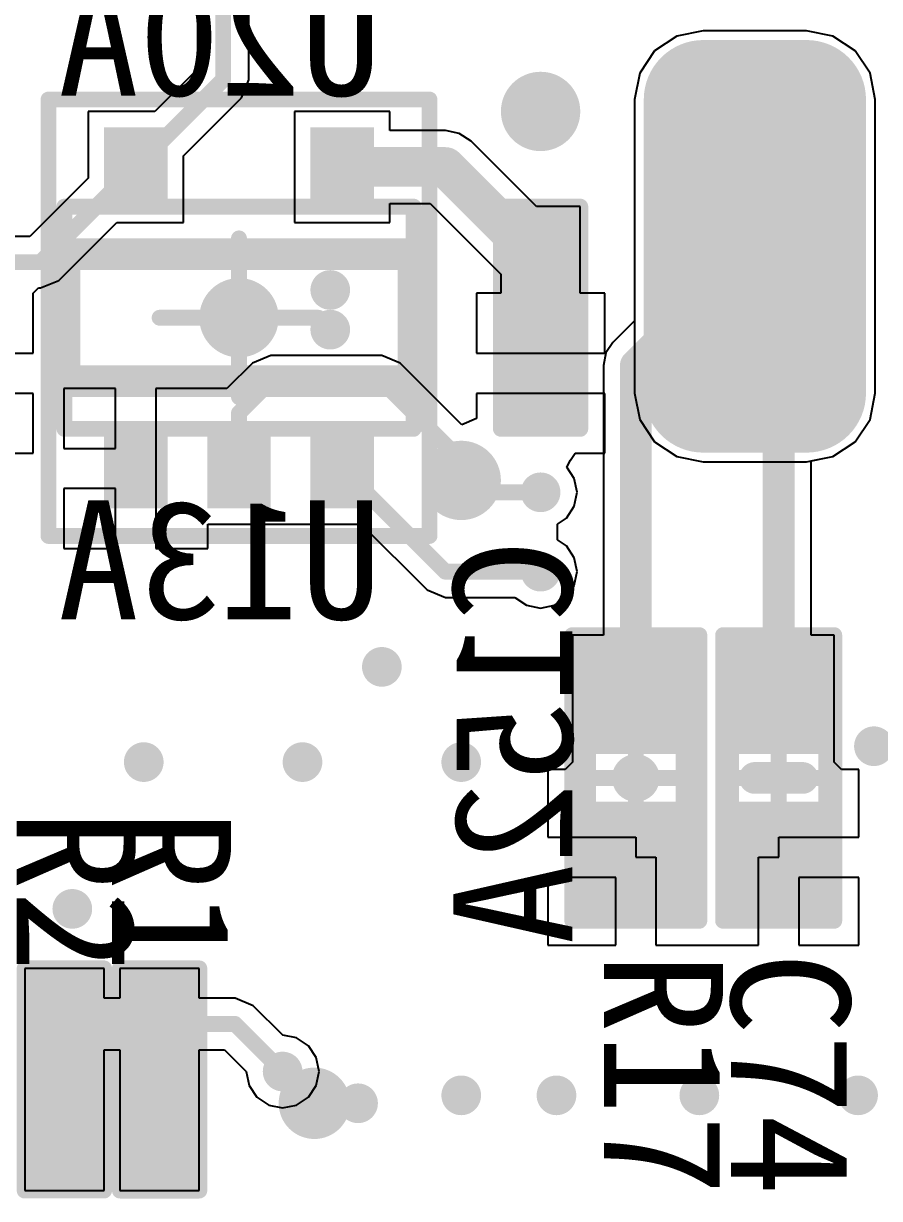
# Model space of a CAD drawing. Header units: millimetres. Extents: x 15 to 120, y 22 to 104.
# Drawn here: x 80.74 to 86.13, y 77.15 to 84.55 of the extents above; entities that cross this region are included whole.
import ezdxf

# ---------------------------------------------------------------- set-up
doc = ezdxf.new("R2010")
doc.units = ezdxf.units.MM
for name, color, linetype in [('BottomLayer', 5, 'Continuous'), ('BottomOverlay', 54, 'Continuous'), ('BottomPaste', 16, 'Continuous'), ('BottomSolder', 6, 'Continuous'), ('Mechanical13', 56, 'Continuous'), ('Mechanical15', 56, 'Continuous'), ('MultiLayer', 9, 'Continuous'), ('TopLayer', 1, 'Continuous'), ('TopOverlay', 2, 'Continuous'), ('TopPaste', 8, 'Continuous'), ('TopSolder', 216, 'Continuous')]:
    doc.layers.add(name, color=color, linetype=linetype)

msp = doc.modelspace()

# ---------------------------------------------------------------- linework, layer by layer
at = {"layer": 'BottomLayer'}
for p, q in [((81.83764176, 84.90000038), (81.83764176, 84.26725336)), ((82.16236044, 84.20000431999999), (82.16236044, 84.83274879999999)), ((85.0250014, 84.50832729999999), (84.85917495999999, 84.47534286)), ((85.67500263999999, 84.50832729999999), (85.0250014, 84.50832729999999)), ((85.84082907999999, 84.47534286), (85.67500263999999, 84.50832729999999)), ((84.85917495999999, 84.47534286), (84.71859612, 84.38140858)), ((85.98140792, 84.38140858), (85.84082907999999, 84.47534286)), ((84.71859612, 84.38140858), (84.62466184, 84.24082974)), ((86.0753422, 84.24082974), (85.98140792, 84.38140858)), ((81.83764176, 84.26725336), (81.57038804, 83.99999964)), ((82.11480655999999, 84.08519632), (82.16235789999999, 84.1999967)), ((82.16235789999999, 84.1999967), (82.16236552, 84.19999924)), ((82.16236044, 84.20000178), (82.16236044, 84.20000431999999)), ((82.16236552, 84.19999924), (82.16236044, 84.20000178)), ((84.62466184, 84.24082974), (84.5916774, 84.07500329999999)), ((86.10832664, 84.07500329999999), (86.0753422, 84.24082974)), ((81.74999906, 83.72038882), (82.11480655999999, 84.08519632)), ((84.5916774, 84.07500329999999), (84.5916774, 82.22499938)), ((86.10832664, 82.22499938), (86.10832664, 84.07500329999999)), ((81.57038804, 83.99999964), (81.15000026, 83.99999964)), ((81.15000026, 83.99999964), (81.15000026, 83.57961186)), ((83.04999645999999, 83.99999964), (82.44999766, 83.99999964)), ((82.44999766, 83.99999964), (82.44999766, 83.30000104)), ((83.04999645999999, 83.87940551999999), (83.04999645999999, 83.99999964)), ((83.39999576, 83.87940551999999), (83.04999645999999, 83.87940551999999)), ((83.48778578, 83.86194302), (83.39999576, 83.87940551999999)), ((83.56221031999999, 83.8122149), (83.48778578, 83.86194302)), ((83.97442692, 83.3999983), (83.56221031999999, 83.8122149)), ((81.74999906, 83.30000104), (81.74999906, 83.72038882)), ((81.15000026, 83.57961186), (80.78274927999999, 83.21236087999999)), ((83.04999645999999, 83.30000104), (83.04999645999999, 83.42059515999999)), ((83.04999645999999, 83.42059515999999), (83.30497181999999, 83.42059515999999)), ((83.30497181999999, 83.42059515999999), (83.7499976, 82.97556938)), ((84.24999659999999, 83.3999983), (83.97442692, 83.3999983)), ((84.24999659999999, 82.85399736), (84.24999659999999, 83.3999983)), ((80.96480632, 82.93519608), (81.32961128, 83.30000104)), ((81.32961128, 83.30000104), (81.74999906, 83.30000104)), ((82.44999766, 83.30000104), (83.04999645999999, 83.30000104)), ((80.78274927999999, 83.21236087999999), (80.6500038, 83.21236087999999)), ((80.85000086, 82.8876422), (80.96480632, 82.93519608)), ((83.7499976, 82.97556938), (83.7499976, 82.85399736)), ((80.80400399999999, 82.85399482), (80.83765138, 82.8876422)), ((80.80400399999999, 82.4770004), (80.80400399999999, 82.85399736)), ((80.80400399999999, 82.85399736), (80.80400399999999, 82.85399736)), ((80.80400399999999, 82.85399736), (80.80400399999999, 82.85399482)), ((80.83765138, 82.8876422), (80.85000086, 82.8876422)), ((83.7499976, 82.85399736), (83.5959974, 82.85399736)), ((83.5959974, 82.85399736), (83.5959974, 82.47699786)), ((84.4039968, 82.85399736), (84.24999659999999, 82.85399736)), ((84.4039968, 82.47699786), (84.4039968, 82.85399736)), ((79.99600459999999, 82.4770004), (80.80400399999999, 82.4770004)), ((82.18519504, 82.41480596), (82.02438764, 82.25399856)), ((82.3000005, 82.46235983999999), (82.18519504, 82.41480596)), ((83.00000164, 82.46235983999999), (82.3000005, 82.46235983999999)), ((83.1148071, 82.41480596), (83.00000164, 82.46235983999999)), ((83.50360744, 82.02600561999999), (83.1148071, 82.41480596)), ((83.5959974, 82.47699786), (84.4039968, 82.47699786)), ((80.80400399999999, 82.22300039999999), (80.5270043, 82.22300039999999)), ((80.80400399999999, 81.84600089999999), (80.80400399999999, 82.22300039999999)), ((81.32299966, 82.25399856), (80.99600006, 82.25399856)), ((80.99600006, 82.25399856), (80.99600006, 81.87699905999999)), ((81.32299966, 81.87699905999999), (81.32299966, 82.25399856)), ((81.90399672, 82.25399856), (81.57699966, 82.25399856)), ((81.57699966, 82.25399856), (81.57699966, 81.74999906)), ((82.02438764, 82.25399856), (81.90399672, 82.2540011)), ((81.90399672, 82.2540011), (81.90399672, 82.25399856)), ((84.4039968, 82.22299785999999), (83.5959974, 82.22299785999999)), ((83.5959974, 82.22299785999999), (83.5959974, 82.06427326)), ((84.4039968, 81.84599836), (84.4039968, 82.22299785999999)), ((84.5916774, 82.22499938), (84.62466184, 82.05917294)), ((86.0753422, 82.05917294), (86.10832664, 82.22499938)), ((83.5959974, 82.06427326), (83.50360744, 82.02600561999999)), ((84.62466184, 82.05917294), (84.71859612, 81.91859409999999)), ((85.98140792, 81.91859409999999), (86.0753422, 82.05917294)), ((84.71859612, 81.91859409999999), (84.85917495999999, 81.82465982)), ((85.84082907999999, 81.82465982), (85.98140792, 81.91859409999999)), ((80.5270043, 81.84600089999999), (80.80400399999999, 81.84600089999999)), ((80.99600006, 81.87699905999999), (81.32299966, 81.87699905999999)), ((84.18871401999999, 81.80187094), (84.21819834, 81.84599836)), ((84.21819834, 81.84599836), (84.4039968, 81.84599836)), ((84.85917495999999, 81.82465982), (85.0250014, 81.79167538)), ((85.67500263999999, 81.79167538), (85.84082907999999, 81.82465982)), ((81.57699966, 81.74999906), (81.57699966, 81.24599956)), ((84.1651606, 81.75780447999999), (84.18871401999999, 81.80187094)), ((84.21194231999999, 81.68778938), (84.1651606, 81.75780447999999)), ((85.0250014, 81.79167538), (85.67500263999999, 81.79167538)), ((84.22940482, 81.59999936), (84.21194231999999, 81.68778938)), ((81.32299966, 81.62299906), (80.99600006, 81.62299906)), ((80.99600006, 81.62299906), (80.99600006, 81.24599956)), ((81.32299966, 81.24599956), (81.32299966, 81.62299906)), ((84.21194231999999, 81.51220934), (84.22940482, 81.59999936)), ((84.1622142, 81.43778479999999), (84.21194231999999, 81.51220934)), ((81.90399925999999, 81.24599956), (81.90399925999999, 81.39999976)), ((81.90399925999999, 81.39999976), (82.39999775999999, 81.39999976)), ((82.39999775999999, 81.39999721999999), (82.39999522, 81.39999721999999)), ((82.39999522, 81.39999721999999), (82.4000003, 81.39999467999999)), ((82.39999775999999, 81.39999976), (82.39999775999999, 81.39999721999999)), ((82.4000003, 81.39999467999999), (82.45000274, 81.39999467999999)), ((82.45000274, 81.39999467999999), (82.45000274, 81.39999976)), ((82.45000274, 81.39999976), (82.87038543999999, 81.39999976)), ((82.87038543999999, 81.39999976), (83.28518776, 80.98519744)), ((84.10566618, 81.39999976), (84.1622142, 81.43778479999999)), ((84.10566618, 81.29999996), (84.10566618, 81.39999976)), ((84.1622142, 81.26221491999999), (84.10566618, 81.29999996)), ((80.99600006, 81.24599956), (81.32299966, 81.24599956)), ((81.57699966, 81.24599956), (81.90399925999999, 81.24599956)), ((84.21194231999999, 81.18779038), (84.1622142, 81.26221491999999)), ((84.22940482, 81.10000036), (84.21194231999999, 81.18779038)), ((84.21194231999999, 81.01221034), (84.22940482, 81.10000036)), ((84.1622142, 80.9377858), (84.21194231999999, 81.01221034)), ((83.28518776, 80.98519744), (83.28518776, 80.9851949)), ((83.28518776, 80.9851949), (83.2851903, 80.9851949)), ((83.2851903, 80.9851949), (83.28519284, 80.98518982)), ((83.28519284, 80.98518982), (83.28519537999999, 80.98519236)), ((83.28519537999999, 80.98519236), (83.39999576, 80.93764102)), ((83.39999576, 80.93764102), (83.83800097999999, 80.93764102)), ((83.83800097999999, 80.93764102), (83.91220962, 80.88805767999999)), ((84.08778966, 80.88805767999999), (84.1622142, 80.9377858)), ((83.91220962, 80.88805767999999), (83.99999964, 80.87059518)), ((83.99999964, 80.87059518), (84.08778966, 80.88805767999999))]:
    msp.add_line(p, q, dxfattribs=at)
for points, const_width in [([(82.00000109999999, 84.20000178), (82.00000109999999, 84.90000038)], 0.0999998), ([(81.44999965999999, 83.65000033999999), (82.00000109999999, 84.20000178)], 0.0999998), ([(82.74999706, 83.65000033999999), (83.00000164, 83.65000033999999)], 0.2499995), ([(83.00000164, 83.65000033999999), (83.39999576, 83.65000033999999)], 0.2499995), ([(83.39999576, 83.65000033999999), (83.9999971, 83.049999)], 0.2499995), ([(80.85000086, 83.05000154), (81.44999965999999, 83.65000033999999)], 0.0999998), ([(80.40000429999999, 83.05000154), (80.85000086, 83.05000154)], 0.0999998), ([(82.1000009, 82.1000009), (82.3000005, 82.3000005)], 0.0999998), ([(82.3000005, 82.3000005), (83.00000164, 82.3000005)], 0.0999998), ([(83.00000164, 82.3000005), (83.70000277999999, 81.59999936)], 0.0999998), ([(82.1000009, 81.74999906), (82.1000009, 82.1000009)], 0.0999998), ([(82.74999706, 81.74999906), (83.39999576, 81.10000036)], 0.0999998), ([(83.70000277999999, 81.59999936), (83.99999964, 81.59999936)], 0.0999998), ([(83.39999576, 81.10000036), (83.99999964, 81.10000036)], 0.0999998)]:
    msp.add_lwpolyline(points, dxfattribs=dict(at, const_width=const_width))
for points, const_width in [([(84.86250236, 84.07500329999999, 1), (85.18750044, 84.07500329999999, 1)], 0.32499808), ([(85.5125036, 84.07500329999999, 1), (85.83750167999999, 84.07500329999999, 1)], 0.32499808), ([(81.97500242, 84.20000178, 1), (82.02499978, 84.20000178, 1)], 0.0499999), ([(81.97500242, 84.20000178, 1), (82.02499978, 84.20000178, 1)], 0.0499999), ([(83.87497576, 83.99997424, 1), (84.12497272, 83.99997424, 1)], 0.2499995), ([(82.68749781999999, 83.65000033999999, 1), (82.81249629999999, 83.65000033999999, 1)], 0.12499848), ([(82.9375024, 83.65000033999999, 1), (83.06250088, 83.65000033999999, 1)], 0.12499848), ([(82.9375024, 83.65000033999999, 1), (83.06250088, 83.65000033999999, 1)], 0.12499848), ([(82.9375024, 83.65000033999999, 1), (83.06250088, 83.65000033999999, 1)], 0.12499848), ([(83.33749652, 83.65000033999999, 1), (83.46249499999999, 83.65000033999999, 1)], 0.12499848), ([(83.33749652, 83.65000033999999, 1), (83.46249499999999, 83.65000033999999, 1)], 0.12499848), ([(81.42500098, 83.65000033999999, 1), (81.47499834, 83.65000033999999, 1)], 0.0499999), ([(81.42500098, 83.65000033999999, 1), (81.47499834, 83.65000033999999, 1)], 0.0499999), ([(83.93749786, 83.049999, 1), (84.06249634, 83.049999, 1)], 0.12499848), ([(80.82500218, 83.05000154, 1), (80.87499953999999, 83.05000154, 1)], 0.0499999), ([(80.82500218, 83.05000154, 1), (80.87499953999999, 83.05000154, 1)], 0.0499999), ([(81.97500242, 82.69999969999999, 1), (82.22499938, 82.69999969999999, 1)], 0.2499995), ([(83.93750039999999, 82.47500142, 1), (84.06249887999999, 82.47500142, 1)], 0.12499848), ([(84.86250236, 82.22499938, 1), (85.18750044, 82.22499938, 1)], 0.32499808), ([(85.5125036, 82.22499938, 1), (85.83750167999999, 82.22499938, 1)], 0.32499808), ([(82.27500182, 82.3000005, 1), (82.32499917999999, 82.3000005, 1)], 0.0499999), ([(82.27500182, 82.3000005, 1), (82.32499917999999, 82.3000005, 1)], 0.0499999), ([(82.97500296, 82.3000005, 1), (83.02500031999999, 82.3000005, 1)], 0.0499999), ([(82.97500296, 82.3000005, 1), (83.02500031999999, 82.3000005, 1)], 0.0499999), ([(83.93750039999999, 82.22499938, 1), (84.06249887999999, 82.22499938, 1)], 0.12499848), ([(82.07500222, 82.1000009, 1), (82.12499958, 82.1000009, 1)], 0.0499999), ([(82.07500222, 82.1000009, 1), (82.12499958, 82.1000009, 1)], 0.0499999), ([(81.38750042, 81.87500007999999, 1), (81.5124989, 81.87500007999999, 1)], 0.12499848), ([(82.07500222, 81.74999906, 1), (82.12499958, 81.74999906, 1)], 0.0499999), ([(82.72499838, 81.74999906, 1), (82.77499574, 81.74999906, 1)], 0.0499999), ([(83.93750039999999, 81.59999936, 1), (84.06249887999999, 81.59999936, 1)], 0.12499848), ([(83.6750041, 81.59999936, 1), (83.72500146, 81.59999936, 1)], 0.0499999), ([(83.6750041, 81.59999936, 1), (83.72500146, 81.59999936, 1)], 0.0499999), ([(83.97500095999999, 81.59999936, 1), (84.02499832, 81.59999936, 1)], 0.0499999), ([(83.93750039999999, 81.10000036, 1), (84.06249887999999, 81.10000036, 1)], 0.12499848), ([(83.37499708, 81.10000036, 1), (83.42499443999999, 81.10000036, 1)], 0.0499999), ([(83.37499708, 81.10000036, 1), (83.42499443999999, 81.10000036, 1)], 0.0499999), ([(83.97500095999999, 81.10000036, 1), (84.02499832, 81.10000036, 1)], 0.0499999), ([(86.03750128, 80.00000002, 1), (86.16249975999999, 80.00000002, 1)], 0.12499848), ([(81.43750032, 79.90000022, 1), (81.5624988, 79.90000022, 1)], 0.12499848), ([(82.43750086, 79.90000022, 1), (82.56249934, 79.90000022, 1)], 0.12499848), ([(83.4375014, 79.90000022, 1), (83.56249987999999, 79.90000022, 1)], 0.12499848), ([(80.98750122, 78.97500079999999, 1), (81.1124997, 78.97500079999999, 1)], 0.12499848), ([(80.98750122, 77.79999934, 1), (81.1124997, 77.79999934, 1)], 0.12499848), ([(81.58750255999999, 77.79999934, 1), (81.71250103999999, 77.79999934, 1)], 0.12499848), ([(83.4375014, 77.79999934, 1), (83.56249987999999, 77.79999934, 1)], 0.12499848), ([(84.03750274, 77.79999934, 1), (84.16250122, 77.79999934, 1)], 0.12499848), ([(84.93750093999999, 77.79999934, 1), (85.06249942, 77.79999934, 1)], 0.12499848), ([(85.93750148, 77.79999934, 1), (86.06249996, 77.79999934, 1)], 0.12499848)]:
    msp.add_lwpolyline(points, format="xyb", close=True, dxfattribs=dict(at, const_width=const_width))
for points in [[(85.0250014, 81.9000013), (85.67500263999999, 81.9000013), (85.0250014, 84.40000137999999), (85.67500263999999, 84.40000137999999)], [(84.70000332, 82.22499938), (86.00000071999999, 82.22499938), (84.70000332, 84.07500329999999), (86.00000071999999, 84.07500329999999)], [(81.25000005999999, 83.40000083999999), (81.64999926, 83.40000083999999), (81.25000005999999, 83.89999983999999), (81.64999926, 83.89999983999999)], [(82.54999746, 83.40000083999999), (82.94999666, 83.40000083999999), (82.54999746, 83.89999983999999), (82.94999666, 83.89999983999999)], [(84.1499968, 83.2999985), (83.84999739999999, 83.2999985), (84.1499968, 82.7999995), (83.84999739999999, 82.7999995)], [(84.1499968, 82.59999735999999), (83.84999739999999, 82.59999735999999), (84.1499968, 82.09999836), (83.84999739999999, 82.09999836)], [(81.25000005999999, 81.49999955999999), (81.64999926, 81.49999955999999), (81.25000005999999, 81.99999856), (81.64999926, 81.99999856)], [(81.9000013, 81.49999955999999), (82.3000005, 81.49999955999999), (81.9000013, 81.99999856), (82.3000005, 81.99999856)], [(82.54999746, 81.49999955999999), (82.94999666, 81.49999955999999), (82.54999746, 81.99999856), (82.94999666, 81.99999856)]]:
    msp.add_solid(points, dxfattribs=at)
at = {"layer": 'BottomOverlay', "const_width": 0.1999996}
for points in [[(80.99998785999999, 82.30000303999999), (80.99998785999999, 83.10000144)], [(80.99998785999999, 83.10000144), (83.19998346, 83.10000144)], [(83.19998346, 82.30000303999999), (83.19998346, 83.10000144)], [(80.99998785999999, 82.30000303999999), (83.19998346, 82.30000303999999)]]:
    msp.add_lwpolyline(points, dxfattribs=at)
at = {"layer": 'BottomOverlay'}
for points, const_width in [([(80.94998796, 83.10000144, 1), (81.04998776, 83.10000144, 1)], 0.0999998), ([(80.94998796, 83.10000144, 1), (81.04998776, 83.10000144, 1)], 0.0999998), ([(83.14998356, 83.10000144, 1), (83.24998336, 83.10000144, 1)], 0.0999998), ([(83.14998356, 83.10000144, 1), (83.24998336, 83.10000144, 1)], 0.0999998), ([(80.94998796, 82.30000303999999, 1), (81.04998776, 82.30000303999999, 1)], 0.0999998), ([(80.94998796, 82.30000303999999, 1), (81.04998776, 82.30000303999999, 1)], 0.0999998), ([(83.14998356, 82.30000303999999, 1), (83.24998336, 82.30000303999999, 1)], 0.0999998), ([(83.14998356, 82.30000303999999, 1), (83.24998336, 82.30000303999999, 1)], 0.0999998), ([(83.62500419999999, 81.67500048, 1), (83.37500216, 81.67500048, 1)], 0.2499995), ([(83.31250292, 81.67500048, 1), (83.4375014, 81.67500048, 1)], 0.12499848), ([(83.56250496, 81.67500048, 1), (83.68750344, 81.67500048, 1)], 0.12499848)]:
    msp.add_lwpolyline(points, format="xyb", close=True, dxfattribs=dict(at, const_width=const_width))
at = {"layer": 'BottomPaste'}
for points in [[(81.25000005999999, 83.40000083999999), (81.64999926, 83.40000083999999), (81.25000005999999, 83.89999983999999), (81.64999926, 83.89999983999999)], [(81.25000005999999, 83.40000083999999), (81.64999926, 83.40000083999999), (81.25000005999999, 83.89999983999999), (81.64999926, 83.89999983999999)], [(82.54999746, 83.40000083999999), (82.94999666, 83.40000083999999), (82.54999746, 83.89999983999999), (82.94999666, 83.89999983999999)], [(82.54999746, 83.40000083999999), (82.94999666, 83.40000083999999), (82.54999746, 83.89999983999999), (82.94999666, 83.89999983999999)], [(84.1499968, 83.2999985), (83.84999739999999, 83.2999985), (84.1499968, 82.7999995), (83.84999739999999, 82.7999995)], [(84.1499968, 83.2999985), (83.84999739999999, 83.2999985), (84.1499968, 82.7999995), (83.84999739999999, 82.7999995)], [(84.1499968, 82.59999735999999), (83.84999739999999, 82.59999735999999), (84.1499968, 82.09999836), (83.84999739999999, 82.09999836)], [(84.1499968, 82.59999735999999), (83.84999739999999, 82.59999735999999), (84.1499968, 82.09999836), (83.84999739999999, 82.09999836)], [(81.25000005999999, 81.49999955999999), (81.64999926, 81.49999955999999), (81.25000005999999, 81.99999856), (81.64999926, 81.99999856)], [(81.25000005999999, 81.49999955999999), (81.64999926, 81.49999955999999), (81.25000005999999, 81.99999856), (81.64999926, 81.99999856)], [(81.9000013, 81.49999955999999), (82.3000005, 81.49999955999999), (81.9000013, 81.99999856), (82.3000005, 81.99999856)], [(81.9000013, 81.49999955999999), (82.3000005, 81.49999955999999), (81.9000013, 81.99999856), (82.3000005, 81.99999856)], [(82.54999746, 81.49999955999999), (82.94999666, 81.49999955999999), (82.54999746, 81.99999856), (82.94999666, 81.99999856)], [(82.54999746, 81.49999955999999), (82.94999666, 81.49999955999999), (82.54999746, 81.99999856), (82.94999666, 81.99999856)]]:
    msp.add_solid(points, dxfattribs=at)
at = {"layer": 'BottomSolder', "const_width": 0.37499798}
for points in [[(84.83750368, 84.07500329999999, 1), (85.21249911999999, 84.07500329999999, 1)], [(84.83750368, 84.07500329999999, 1), (85.21249911999999, 84.07500329999999, 1)], [(85.48750491999999, 84.07500329999999, 1), (85.86250036, 84.07500329999999, 1)], [(85.48750491999999, 84.07500329999999, 1), (85.86250036, 84.07500329999999, 1)], [(84.83750368, 82.22499938, 1), (85.21249911999999, 82.22499938, 1)], [(84.83750368, 82.22499938, 1), (85.21249911999999, 82.22499938, 1)], [(85.48750491999999, 82.22499938, 1), (85.86250036, 82.22499938, 1)], [(85.48750491999999, 82.22499938, 1), (85.86250036, 82.22499938, 1)]]:
    msp.add_lwpolyline(points, format="xyb", close=True, dxfattribs=at)
at = {"layer": 'BottomSolder'}
for points in [[(85.0250014, 81.8500014), (85.67500263999999, 81.8500014), (85.0250014, 84.45000128), (85.67500263999999, 84.45000128)], [(85.0250014, 81.8500014), (85.67500263999999, 81.8500014), (85.0250014, 84.45000128), (85.67500263999999, 84.45000128)], [(84.65000341999999, 82.22499938), (86.05000061999999, 82.22499938), (84.65000341999999, 84.07500329999999), (86.05000061999999, 84.07500329999999)], [(84.65000341999999, 82.22499938), (86.05000061999999, 82.22499938), (84.65000341999999, 84.07500329999999), (86.05000061999999, 84.07500329999999)], [(81.25000005999999, 83.40000083999999), (81.64999926, 83.40000083999999), (81.25000005999999, 83.89999983999999), (81.64999926, 83.89999983999999)], [(81.25000005999999, 83.40000083999999), (81.64999926, 83.40000083999999), (81.25000005999999, 83.89999983999999), (81.64999926, 83.89999983999999)], [(82.54999746, 83.40000083999999), (82.94999666, 83.40000083999999), (82.54999746, 83.89999983999999), (82.94999666, 83.89999983999999)], [(82.54999746, 83.40000083999999), (82.94999666, 83.40000083999999), (82.54999746, 83.89999983999999), (82.94999666, 83.89999983999999)], [(84.1999967, 83.34999839999999), (83.79999749999999, 83.34999839999999), (84.1999967, 82.7499996), (83.79999749999999, 82.7499996)], [(84.1999967, 83.34999839999999), (83.79999749999999, 83.34999839999999), (84.1999967, 82.7499996), (83.79999749999999, 82.7499996)], [(84.1999967, 82.64999725999999), (83.79999749999999, 82.64999725999999), (84.1999967, 82.04999846), (83.79999749999999, 82.04999846)], [(84.1999967, 82.64999725999999), (83.79999749999999, 82.64999725999999), (84.1999967, 82.04999846), (83.79999749999999, 82.04999846)], [(81.25000005999999, 81.49999955999999), (81.64999926, 81.49999955999999), (81.25000005999999, 81.99999856), (81.64999926, 81.99999856)], [(81.25000005999999, 81.49999955999999), (81.64999926, 81.49999955999999), (81.25000005999999, 81.99999856), (81.64999926, 81.99999856)], [(81.9000013, 81.49999955999999), (82.3000005, 81.49999955999999), (81.9000013, 81.99999856), (82.3000005, 81.99999856)], [(81.9000013, 81.49999955999999), (82.3000005, 81.49999955999999), (81.9000013, 81.99999856), (82.3000005, 81.99999856)], [(82.54999746, 81.49999955999999), (82.94999666, 81.49999955999999), (82.54999746, 81.99999856), (82.94999666, 81.99999856)], [(82.54999746, 81.49999955999999), (82.94999666, 81.49999955999999), (82.54999746, 81.99999856), (82.94999666, 81.99999856)]]:
    msp.add_solid(points, dxfattribs=at)
at = {"layer": 'Mechanical13', "const_width": 0.0999998}
for points in [[(80.99998785999999, 83.40002623999999), (83.19998346, 83.40002623999999)], [(80.99998785999999, 81.99997823999999), (80.99998785999999, 83.40002623999999)], [(83.19998346, 81.99997823999999), (83.19998346, 83.40002623999999)], [(83.83499615999999, 83.01499779999999), (84.16499804, 83.01499779999999)], [(83.83499615999999, 82.38499906), (83.83499615999999, 83.01499779999999)], [(84.16499804, 82.38499906), (84.16499804, 83.01499779999999)], [(83.83499615999999, 82.38499906), (84.16499804, 82.38499906)], [(80.99998785999999, 81.99997823999999), (83.19998346, 81.99997823999999)], [(84.30000158, 79.25000152), (84.30000158, 80.35000185999999)], [(84.30000158, 80.35000185999999), (84.90000038, 80.35000185999999)], [(84.90000038, 79.25000152), (84.90000038, 80.35000185999999)], [(85.19999724, 79.25000152), (85.19999724, 80.35000185999999)], [(85.19999724, 80.35000185999999), (85.79999604, 80.35000185999999)], [(85.79999604, 79.25000152), (85.79999604, 80.35000185999999)], [(84.30000158, 79.25000152), (84.90000038, 79.25000152)], [(85.19999724, 79.25000152), (85.79999604, 79.25000152)], [(80.83499961999999, 78.21498708), (81.16499642, 78.21498708)], [(80.83499961999999, 77.58501627999999), (80.83499961999999, 78.21498708)], [(81.16499642, 77.58501627999999), (81.16499642, 78.21498708)], [(81.4350035, 77.58500104), (81.4350035, 78.21499978)], [(81.4350035, 78.21499978), (81.76500537999999, 78.21499978)], [(81.76500537999999, 77.58500104), (81.76500537999999, 78.21499978)], [(80.83499961999999, 77.58501627999999), (81.16499642, 77.58501627999999)], [(81.4350035, 77.58500104), (81.76500537999999, 77.58500104)]]:
    msp.add_lwpolyline(points, dxfattribs=at)
at = {"layer": 'Mechanical13', "const_width": 0.0499999}
for points in [[(80.97498918, 83.40002623999999, 1), (81.02498654, 83.40002623999999, 1)], [(80.97498918, 83.40002623999999, 1), (81.02498654, 83.40002623999999, 1)], [(83.17498477999999, 83.40002623999999, 1), (83.22498214, 83.40002623999999, 1)], [(83.17498477999999, 83.40002623999999, 1), (83.22498214, 83.40002623999999, 1)], [(83.80999747999999, 83.01499779999999, 1), (83.85999484, 83.01499779999999, 1)], [(83.80999747999999, 83.01499779999999, 1), (83.85999484, 83.01499779999999, 1)], [(84.13999935999999, 83.01499779999999, 1), (84.18999672, 83.01499779999999, 1)], [(84.13999935999999, 83.01499779999999, 1), (84.18999672, 83.01499779999999, 1)], [(83.80999747999999, 82.38499906, 1), (83.85999484, 82.38499906, 1)], [(83.80999747999999, 82.38499906, 1), (83.85999484, 82.38499906, 1)], [(84.13999935999999, 82.38499906, 1), (84.18999672, 82.38499906, 1)], [(84.13999935999999, 82.38499906, 1), (84.18999672, 82.38499906, 1)], [(80.97498918, 81.99997823999999, 1), (81.02498654, 81.99997823999999, 1)], [(80.97498918, 81.99997823999999, 1), (81.02498654, 81.99997823999999, 1)], [(83.17498477999999, 81.99997823999999, 1), (83.22498214, 81.99997823999999, 1)], [(83.17498477999999, 81.99997823999999, 1), (83.22498214, 81.99997823999999, 1)], [(84.27500289999999, 80.35000185999999, 1), (84.32500026, 80.35000185999999, 1)], [(84.27500289999999, 80.35000185999999, 1), (84.32500026, 80.35000185999999, 1)], [(84.8750017, 80.35000185999999, 1), (84.92499905999999, 80.35000185999999, 1)], [(84.8750017, 80.35000185999999, 1), (84.92499905999999, 80.35000185999999, 1)], [(85.17499855999999, 80.35000185999999, 1), (85.22499592, 80.35000185999999, 1)], [(85.17499855999999, 80.35000185999999, 1), (85.22499592, 80.35000185999999, 1)], [(85.77499736, 80.35000185999999, 1), (85.82499471999999, 80.35000185999999, 1)], [(85.77499736, 80.35000185999999, 1), (85.82499471999999, 80.35000185999999, 1)], [(84.27500289999999, 79.25000152, 1), (84.32500026, 79.25000152, 1)], [(84.27500289999999, 79.25000152, 1), (84.32500026, 79.25000152, 1)], [(84.8750017, 79.25000152, 1), (84.92499905999999, 79.25000152, 1)], [(84.8750017, 79.25000152, 1), (84.92499905999999, 79.25000152, 1)], [(85.17499855999999, 79.25000152, 1), (85.22499592, 79.25000152, 1)], [(85.17499855999999, 79.25000152, 1), (85.22499592, 79.25000152, 1)], [(85.77499736, 79.25000152, 1), (85.82499471999999, 79.25000152, 1)], [(85.77499736, 79.25000152, 1), (85.82499471999999, 79.25000152, 1)], [(80.81000094, 78.21498708, 1), (80.8599983, 78.21498708, 1)], [(80.81000094, 78.21498708, 1), (80.8599983, 78.21498708, 1)], [(81.13999774, 78.21498708, 1), (81.18999509999999, 78.21498708, 1)], [(81.13999774, 78.21498708, 1), (81.18999509999999, 78.21498708, 1)], [(81.41000482, 78.21499978, 1), (81.46000217999999, 78.21499978, 1)], [(81.41000482, 78.21499978, 1), (81.46000217999999, 78.21499978, 1)], [(81.7400067, 78.21499978, 1), (81.79000406, 78.21499978, 1)], [(81.7400067, 78.21499978, 1), (81.79000406, 78.21499978, 1)], [(80.81000094, 77.58501627999999, 1), (80.8599983, 77.58501627999999, 1)], [(80.81000094, 77.58501627999999, 1), (80.8599983, 77.58501627999999, 1)], [(81.13999774, 77.58501627999999, 1), (81.18999509999999, 77.58501627999999, 1)], [(81.13999774, 77.58501627999999, 1), (81.18999509999999, 77.58501627999999, 1)], [(81.41000482, 77.58500104, 1), (81.46000217999999, 77.58500104, 1)], [(81.41000482, 77.58500104, 1), (81.46000217999999, 77.58500104, 1)], [(81.7400067, 77.58500104, 1), (81.79000406, 77.58500104, 1)], [(81.7400067, 77.58500104, 1), (81.79000406, 77.58500104, 1)]]:
    msp.add_lwpolyline(points, format="xyb", close=True, dxfattribs=at)
at = {"layer": 'Mechanical15', "const_width": 0.0999998}
for points in [[(80.90001346, 84.07500583999999), (83.30000865999999, 84.07500583999999)], [(80.90001346, 81.32499863999999), (80.90001346, 84.07500583999999)], [(83.30000865999999, 81.32499863999999), (83.30000865999999, 84.07500583999999)], [(83.7499976, 83.3999983), (84.24999659999999, 83.3999983)], [(83.7499976, 81.99999856), (83.7499976, 83.3999983)], [(84.24999659999999, 81.99999856), (84.24999659999999, 83.3999983)], [(82.10001106, 82.19997783999999), (82.10001106, 83.20002663999999)], [(83.9999971, 82.53499876), (83.9999971, 82.8649981)], [(81.59998666, 82.70000223999999), (82.59998465999999, 82.70000223999999)], [(83.83499615999999, 82.69999969999999), (84.16499804, 82.69999969999999)], [(83.7499976, 81.99999856), (84.24999659999999, 81.99999856)], [(80.90001346, 81.32499863999999), (83.30000865999999, 81.32499863999999)], [(84.20000178, 78.90000221999999), (84.20000178, 80.70000116)], [(84.20000178, 80.70000116), (85.00000272, 80.70000116)], [(85.00000272, 78.90000221999999), (85.00000272, 80.70000116)], [(85.14999734, 78.90000221999999), (85.14999734, 80.70000116)], [(85.14999734, 80.70000116), (85.84999594, 80.70000116)], [(85.84999594, 78.90000221999999), (85.84999594, 80.70000116)], [(84.60000097999999, 79.50000102), (84.60000097999999, 80.10000235999999)], [(85.49999663999999, 79.50000102), (85.49999663999999, 80.10000235999999)], [(84.30000158, 79.80000041999999), (84.90000038, 79.80000041999999)], [(85.19999724, 79.80000041999999), (85.79999604, 79.80000041999999)], [(84.20000178, 78.90000221999999), (85.00000272, 78.90000221999999)], [(85.14999734, 78.90000221999999), (85.84999594, 78.90000221999999)], [(80.75001121999999, 78.60000027999999), (81.24998482, 78.60000027999999)], [(80.75001121999999, 77.20000308), (80.75001121999999, 78.60000027999999)], [(81.24998482, 77.20000308), (81.24998482, 78.60000027999999)], [(81.35000493999999, 77.20000053999999), (81.35000493999999, 78.60000027999999)], [(81.35000493999999, 78.60000027999999), (81.85000394, 78.60000027999999)], [(81.85000394, 77.20000053999999), (81.85000394, 78.60000027999999)], [(80.99999801999999, 77.73497788), (80.99999801999999, 78.06497467999999)], [(81.60000443999999, 77.73500073999999), (81.60000443999999, 78.06500007999999)], [(80.83499961999999, 77.89997627999999), (81.16499642, 77.89997627999999)], [(81.4350035, 77.90000168), (81.76500537999999, 77.90000168)], [(80.75001121999999, 77.20000308), (81.24998482, 77.20000308)], [(81.35000493999999, 77.20000053999999), (81.85000394, 77.20000053999999)]]:
    msp.add_lwpolyline(points, dxfattribs=at)
at = {"layer": 'Mechanical15', "const_width": 0.0499999}
for points in [[(80.87501478, 84.07500583999999, 1), (80.92501213999999, 84.07500583999999, 1)], [(80.87501478, 84.07500583999999, 1), (80.92501213999999, 84.07500583999999, 1)], [(83.27500998, 84.07500583999999, 1), (83.32500734, 84.07500583999999, 1)], [(83.27500998, 84.07500583999999, 1), (83.32500734, 84.07500583999999, 1)], [(83.72499891999999, 83.3999983, 1), (83.77499628, 83.3999983, 1)], [(83.72499891999999, 83.3999983, 1), (83.77499628, 83.3999983, 1)], [(84.22499791999999, 83.3999983, 1), (84.27499528, 83.3999983, 1)], [(84.22499791999999, 83.3999983, 1), (84.27499528, 83.3999983, 1)], [(82.07501237999999, 83.20002663999999, 1), (82.12500974, 83.20002663999999, 1)], [(83.97499841999999, 82.8649981, 1), (84.02499578, 82.8649981, 1)], [(81.57498797999999, 82.70000223999999, 1), (81.62498534, 82.70000223999999, 1)], [(82.57498598, 82.70000223999999, 1), (82.62498334, 82.70000223999999, 1)], [(83.80999747999999, 82.69999969999999, 1), (83.85999484, 82.69999969999999, 1)], [(84.13999935999999, 82.69999969999999, 1), (84.18999672, 82.69999969999999, 1)], [(83.97499841999999, 82.53499876, 1), (84.02499578, 82.53499876, 1)], [(82.07501237999999, 82.19997783999999, 1), (82.12500974, 82.19997783999999, 1)], [(83.72499891999999, 81.99999856, 1), (83.77499628, 81.99999856, 1)], [(83.72499891999999, 81.99999856, 1), (83.77499628, 81.99999856, 1)], [(84.22499791999999, 81.99999856, 1), (84.27499528, 81.99999856, 1)], [(84.22499791999999, 81.99999856, 1), (84.27499528, 81.99999856, 1)], [(80.87501478, 81.32499863999999, 1), (80.92501213999999, 81.32499863999999, 1)], [(80.87501478, 81.32499863999999, 1), (80.92501213999999, 81.32499863999999, 1)], [(83.27500998, 81.32499863999999, 1), (83.32500734, 81.32499863999999, 1)], [(83.27500998, 81.32499863999999, 1), (83.32500734, 81.32499863999999, 1)], [(84.1750031, 80.70000116, 1), (84.22500045999999, 80.70000116, 1)], [(84.1750031, 80.70000116, 1), (84.22500045999999, 80.70000116, 1)], [(84.97500404, 80.70000116, 1), (85.0250014, 80.70000116, 1)], [(84.97500404, 80.70000116, 1), (85.0250014, 80.70000116, 1)], [(85.12499865999999, 80.70000116, 1), (85.17499602, 80.70000116, 1)], [(85.12499865999999, 80.70000116, 1), (85.17499602, 80.70000116, 1)], [(85.82499725999999, 80.70000116, 1), (85.87499462, 80.70000116, 1)], [(85.82499725999999, 80.70000116, 1), (85.87499462, 80.70000116, 1)], [(84.5750023, 80.10000235999999, 1), (84.62499966, 80.10000235999999, 1)], [(85.47499796, 80.10000235999999, 1), (85.52499532, 80.10000235999999, 1)], [(84.27500289999999, 79.80000041999999, 1), (84.32500026, 79.80000041999999, 1)], [(84.8750017, 79.80000041999999, 1), (84.92499905999999, 79.80000041999999, 1)], [(85.17499855999999, 79.80000041999999, 1), (85.22499592, 79.80000041999999, 1)], [(85.77499736, 79.80000041999999, 1), (85.82499471999999, 79.80000041999999, 1)], [(84.5750023, 79.50000102, 1), (84.62499966, 79.50000102, 1)], [(85.47499796, 79.50000102, 1), (85.52499532, 79.50000102, 1)], [(84.1750031, 78.90000221999999, 1), (84.22500045999999, 78.90000221999999, 1)], [(84.1750031, 78.90000221999999, 1), (84.22500045999999, 78.90000221999999, 1)], [(84.97500404, 78.90000221999999, 1), (85.0250014, 78.90000221999999, 1)], [(84.97500404, 78.90000221999999, 1), (85.0250014, 78.90000221999999, 1)], [(85.12499865999999, 78.90000221999999, 1), (85.17499602, 78.90000221999999, 1)], [(85.12499865999999, 78.90000221999999, 1), (85.17499602, 78.90000221999999, 1)], [(85.82499725999999, 78.90000221999999, 1), (85.87499462, 78.90000221999999, 1)], [(85.82499725999999, 78.90000221999999, 1), (85.87499462, 78.90000221999999, 1)], [(80.72501254, 78.60000027999999, 1), (80.7750099, 78.60000027999999, 1)], [(80.72501254, 78.60000027999999, 1), (80.7750099, 78.60000027999999, 1)], [(81.22498614, 78.60000027999999, 1), (81.27498349999999, 78.60000027999999, 1)], [(81.22498614, 78.60000027999999, 1), (81.27498349999999, 78.60000027999999, 1)], [(81.32500626, 78.60000027999999, 1), (81.37500362, 78.60000027999999, 1)], [(81.32500626, 78.60000027999999, 1), (81.37500362, 78.60000027999999, 1)], [(81.82500526, 78.60000027999999, 1), (81.87500261999999, 78.60000027999999, 1)], [(81.82500526, 78.60000027999999, 1), (81.87500261999999, 78.60000027999999, 1)], [(80.97499934, 78.06497467999999, 1), (81.02499669999999, 78.06497467999999, 1)], [(81.57500576, 78.06500007999999, 1), (81.62500312, 78.06500007999999, 1)], [(80.81000094, 77.89997627999999, 1), (80.8599983, 77.89997627999999, 1)], [(81.13999774, 77.89997627999999, 1), (81.18999509999999, 77.89997627999999, 1)], [(81.41000482, 77.90000168, 1), (81.46000217999999, 77.90000168, 1)], [(81.7400067, 77.90000168, 1), (81.79000406, 77.90000168, 1)], [(80.97499934, 77.73497788, 1), (81.02499669999999, 77.73497788, 1)], [(81.57500576, 77.73500073999999, 1), (81.62500312, 77.73500073999999, 1)], [(80.72501254, 77.20000308, 1), (80.7750099, 77.20000308, 1)], [(80.72501254, 77.20000308, 1), (80.7750099, 77.20000308, 1)], [(81.22498614, 77.20000308, 1), (81.27498349999999, 77.20000308, 1)], [(81.22498614, 77.20000308, 1), (81.27498349999999, 77.20000308, 1)], [(81.32500626, 77.20000053999999, 1), (81.37500362, 77.20000053999999, 1)], [(81.32500626, 77.20000053999999, 1), (81.37500362, 77.20000053999999, 1)], [(81.82500526, 77.20000053999999, 1), (81.87500261999999, 77.20000053999999, 1)], [(81.82500526, 77.20000053999999, 1), (81.87500261999999, 77.20000053999999, 1)]]:
    msp.add_lwpolyline(points, format="xyb", close=True, dxfattribs=at)
at = {"layer": 'MultiLayer'}
for points, const_width in [([(83.87497576, 83.99997424, 1), (84.12497272, 83.99997424, 1)], 0.2499995), ([(82.9375024, 83.65000033999999, 1), (83.06250088, 83.65000033999999, 1)], 0.12499848), ([(81.97500242, 82.69999969999999, 1), (82.22499938, 82.69999969999999, 1)], 0.2499995), ([(82.61250178, 82.87500062, 1), (82.73750025999999, 82.87500062, 1)], 0.12499848), ([(82.61250178, 82.62500112, 1), (82.73750025999999, 82.62500112, 1)], 0.12499848), ([(83.93750039999999, 82.47500142, 1), (84.06249887999999, 82.47500142, 1)], 0.12499848), ([(83.93750039999999, 82.22499938, 1), (84.06249887999999, 82.22499938, 1)], 0.12499848), ([(81.38750042, 81.87500007999999, 1), (81.5124989, 81.87500007999999, 1)], 0.12499848), ([(83.93750039999999, 81.59999936, 1), (84.06249887999999, 81.59999936, 1)], 0.12499848), ([(83.93750039999999, 81.10000036, 1), (84.06249887999999, 81.10000036, 1)], 0.12499848), ([(82.9375024, 80.50000156, 1), (83.06250088, 80.50000156, 1)], 0.12499848), ([(86.03750128, 80.00000002, 1), (86.16249975999999, 80.00000002, 1)], 0.12499848), ([(81.43750032, 79.90000022, 1), (81.5624988, 79.90000022, 1)], 0.12499848), ([(82.43750086, 79.90000022, 1), (82.56249934, 79.90000022, 1)], 0.12499848), ([(83.4375014, 79.90000022, 1), (83.56249987999999, 79.90000022, 1)], 0.12499848), ([(84.33750214, 79.09999927999999, 1), (84.46250062, 79.09999927999999, 1)], 0.12499848), ([(84.73750134, 79.09999927999999, 1), (84.86249982, 79.09999927999999, 1)], 0.12499848), ([(85.23750034, 79.09999927999999, 1), (85.36249882, 79.09999927999999, 1)], 0.12499848), ([(85.63750207999999, 79.09999927999999, 1), (85.76250055999999, 79.09999927999999, 1)], 0.12499848), ([(80.98750122, 78.97500079999999, 1), (81.1124997, 78.97500079999999, 1)], 0.12499848), ([(82.31250238, 77.95000157999999, 1), (82.43750086, 77.95000157999999, 1)], 0.12499848), ([(82.46249954, 77.75000198, 1), (82.68749781999999, 77.75000198, 1)], 0.22499828), ([(80.98750122, 77.79999934, 1), (81.1124997, 77.79999934, 1)], 0.12499848), ([(81.58750255999999, 77.79999934, 1), (81.71250103999999, 77.79999934, 1)], 0.12499848), ([(83.4375014, 77.79999934, 1), (83.56249987999999, 77.79999934, 1)], 0.12499848), ([(84.03750274, 77.79999934, 1), (84.16250122, 77.79999934, 1)], 0.12499848), ([(84.93750093999999, 77.79999934, 1), (85.06249942, 77.79999934, 1)], 0.12499848), ([(85.93750148, 77.79999934, 1), (86.06249996, 77.79999934, 1)], 0.12499848), ([(82.78750524, 77.74999944, 1), (82.91250371999999, 77.74999944, 1)], 0.12499848), ([(80.93750132, 77.49999994, 1), (81.0624998, 77.49999994, 1)], 0.12499848), ([(81.53750266, 77.52500116, 1), (81.66250113999999, 77.52500116, 1)], 0.12499848)]:
    msp.add_lwpolyline(points, format="xyb", close=True, dxfattribs=dict(at, const_width=const_width))
at = {"layer": 'TopLayer'}
for p, q in [((85.0250014, 84.50832729999999), (84.85917495999999, 84.47534286)), ((85.67500263999999, 84.50832729999999), (85.0250014, 84.50832729999999)), ((85.84082907999999, 84.47534286), (85.67500263999999, 84.50832729999999)), ((84.85917495999999, 84.47534286), (84.71859612, 84.38140858)), ((85.98140792, 84.38140858), (85.84082907999999, 84.47534286)), ((84.71859612, 84.38140858), (84.62466184, 84.24082974)), ((86.0753422, 84.24082974), (85.98140792, 84.38140858)), ((84.62466184, 84.24082974), (84.5916774, 84.07500329999999)), ((86.10832664, 84.07500329999999), (86.0753422, 84.24082974)), ((84.5916774, 84.07500329999999), (84.5916774, 82.68006324)), ((86.10832664, 82.22499938), (86.10832664, 84.07500329999999)), ((84.5916774, 82.68006324), (84.45580772, 82.54419356)), ((84.45580772, 82.54419356), (84.41160409999999, 82.47803671999999)), ((84.41160409999999, 82.47803671999999), (84.39608215999999, 82.4000003)), ((84.39608215999999, 82.4000003), (84.39608215999999, 80.70000116)), ((86.0753422, 82.05917294), (86.10832664, 82.22499938)), ((85.98140792, 81.91859409999999), (86.0753422, 82.05917294)), ((85.84082907999999, 81.82465982), (85.98140792, 81.91859409999999)), ((85.70391545999999, 81.79742594), (85.84082907999999, 81.82465982)), ((85.70391545999999, 80.70000116), (85.70391545999999, 81.79742594)), ((84.39608215999999, 80.70000116), (84.20000178, 80.70000116)), ((84.20000178, 80.70000116), (84.20000178, 79.92471696)), ((85.84999594, 80.70000116), (85.70391545999999, 80.70000116)), ((85.84999594, 79.92471442), (85.84999594, 80.70000116)), ((84.19999924, 79.90000529999999), (84.1539973, 79.85400082)), ((84.20000178, 79.92471696), (84.19999924, 79.92471442)), ((84.19999924, 79.92471442), (84.20000178, 79.92471187999999)), ((84.20000178, 79.92471187999999), (84.19999924, 79.90000529999999)), ((85.84999594, 79.92471187999999), (85.84999848, 79.92471442)), ((85.84999848, 79.92471442), (85.84999594, 79.92471442)), ((85.84999848, 79.90000529999999), (85.84999594, 79.92471187999999)), ((85.89600042, 79.85400082), (85.84999848, 79.90000529999999)), ((84.1539973, 79.85400082), (84.04600158, 79.85400082)), ((84.04600158, 79.85400082), (84.04600158, 79.42700142)), ((86.00399614, 79.85400082), (85.89600042, 79.85400082)), ((86.00399614, 79.42700142), (86.00399614, 79.85400082)), ((84.04600158, 79.42700142), (84.60000097999999, 79.42700142)), ((84.60000097999999, 79.42700142), (84.60000097999999, 79.30000142)), ((85.49999663999999, 79.30000142), (85.49999663999999, 79.42700142)), ((85.49999663999999, 79.42700142), (86.00399614, 79.42700142)), ((84.60000097999999, 79.30000142), (84.72700098, 79.30000142)), ((84.72700098, 79.30000142), (84.72700098, 78.74600201999999)), ((85.37299664, 78.74600201999999), (85.37299664, 79.30000142)), ((85.37299664, 79.30000142), (85.49999663999999, 79.30000142)), ((84.47300098, 79.17300141999999), (84.04600158, 79.17300141999999)), ((84.04600158, 79.17300141999999), (84.04600158, 78.74600201999999)), ((84.47300098, 78.74600201999999), (84.47300098, 79.17300141999999)), ((86.00399614, 79.17300141999999), (85.62699664, 79.17300141999999)), ((85.62699664, 79.17300141999999), (85.62699664, 78.74600201999999)), ((86.00399614, 78.74600201999999), (86.00399614, 79.17300141999999)), ((84.04600158, 78.74600201999999), (84.47300098, 78.74600201999999)), ((84.72700098, 78.74600201999999), (85.37299664, 78.74600201999999)), ((85.62699664, 78.74600201999999), (86.00399614, 78.74600201999999)), ((81.24999752, 78.59998757999999), (80.74999851999999, 78.59998757999999)), ((80.74999851999999, 78.59998757999999), (80.74999851999999, 77.89998897999999)), ((81.24999752, 78.41236031999999), (81.24999752, 78.59998757999999)), ((81.85000394, 78.60000027999999), (81.35000493999999, 78.60000027999999)), ((81.35000493999999, 78.60000027999999), (81.35000493999999, 78.41236031999999)), ((81.85000394, 78.41236031999999), (81.85000394, 78.60000027999999)), ((81.35000493999999, 78.41236031999999), (81.24999752, 78.41236031999999)), ((82.07500222, 78.41236031999999), (81.85000394, 78.41236031999999)), ((82.18980768, 78.36480644), (82.07500222, 78.41236031999999)), ((82.37525816, 78.17935596), (82.18980768, 78.36480644)), ((82.46279163999999, 78.16194426), (82.37525816, 78.17935596)), ((82.53721618, 78.11221614), (82.46279163999999, 78.16194426)), ((81.24999752, 77.89998897999999), (81.24999752, 78.08764164)), ((81.24999752, 78.08764164), (81.35000493999999, 78.08764164)), ((81.35000493999999, 78.08764164), (81.35000493999999, 77.97071781999999)), ((81.85000394, 77.97071528), (81.85000394, 78.08764164)), ((81.85000394, 78.08764164), (82.00775064, 78.08764164)), ((82.00775064, 78.08764164), (82.14564724, 77.94974504)), ((82.5869443, 78.03779159999999), (82.53721618, 78.11221614)), ((81.35000493999999, 77.97071781999999), (81.3500024, 77.97071528)), ((81.3500024, 77.97071528), (81.35000493999999, 77.97071274)), ((81.35000493999999, 77.97071274), (81.3500024, 77.90000168)), ((81.85000394, 77.97071274), (81.85000647999999, 77.97071528)), ((81.85000647999999, 77.97071528), (81.85000394, 77.97071528)), ((81.85000647999999, 77.90000168), (81.85000394, 77.97071274)), ((82.60440679999999, 77.95000157999999), (82.5869443, 78.03779159999999)), ((80.74999851999999, 77.89998897999999), (80.74999851999999, 77.20001578)), ((81.24999752, 77.20001578), (81.24999752, 77.89998897999999)), ((81.3500024, 77.90000168), (81.3500024, 77.89999913999999)), ((81.3500024, 77.89999913999999), (81.3500024, 77.89999913999999)), ((81.3500024, 77.89999913999999), (81.35000493999999, 77.82929062)), ((81.85000394, 77.82929062), (81.85000647999999, 77.89999913999999)), ((81.85000647999999, 77.89999913999999), (81.85000647999999, 77.90000168)), ((81.85000647999999, 77.90000168), (81.85000647999999, 77.90000168)), ((82.14564724, 77.94974504), (82.16305894, 77.86221155999999)), ((82.5869443, 77.86221155999999), (82.60440679999999, 77.95000157999999)), ((81.35000493999999, 77.82929062), (81.3500024, 77.82928808)), ((81.3500024, 77.82928808), (81.35000493999999, 77.82928808)), ((81.35000493999999, 77.82928808), (81.35000493999999, 77.20000053999999)), ((81.85000647999999, 77.82928808), (81.85000394, 77.82929062)), ((81.85000394, 77.82928554), (81.85000647999999, 77.82928808)), ((81.85000394, 77.20000053999999), (81.85000394, 77.82928554)), ((82.16305894, 77.86221155999999), (82.21278706, 77.78778702)), ((82.53721618, 77.78778702), (82.5869443, 77.86221155999999)), ((82.21278706, 77.78778702), (82.28721159999999, 77.7380589)), ((82.46279163999999, 77.7380589), (82.53721618, 77.78778702)), ((82.28721159999999, 77.7380589), (82.37500161999999, 77.72059639999999)), ((82.37500161999999, 77.72059639999999), (82.46279163999999, 77.7380589)), ((80.74999851999999, 77.20001578), (81.24999752, 77.20001578)), ((81.35000493999999, 77.20000053999999), (81.85000394, 77.20000053999999))]:
    msp.add_line(p, q, dxfattribs=at)
for points, const_width in [([(84.86250236, 84.07500329999999, 1), (85.18750044, 84.07500329999999, 1)], 0.32499808), ([(85.5125036, 84.07500329999999, 1), (85.83750167999999, 84.07500329999999, 1)], 0.32499808), ([(83.87497576, 83.99997424, 1), (84.12497272, 83.99997424, 1)], 0.2499995), ([(85.30000212, 83.15000133999999, 1), (85.40000192, 83.15000133999999, 1)], 0.0999998), ([(85.30000212, 83.15000133999999, 1), (85.40000192, 83.15000133999999, 1)], 0.0999998), ([(85.44999673999999, 83.00000672, 1), (85.54999654, 83.00000672, 1)], 0.0999998), ([(85.44999673999999, 83.00000672, 1), (85.54999654, 83.00000672, 1)], 0.0999998), ([(81.97500242, 82.69999969999999, 1), (82.22499938, 82.69999969999999, 1)], 0.2499995), ([(82.61250178, 82.87500062, 1), (82.73750025999999, 82.87500062, 1)], 0.12499848), ([(82.61250178, 82.62500112, 1), (82.73750025999999, 82.62500112, 1)], 0.12499848), ([(84.55000108, 82.4000003, 1), (84.65000088, 82.4000003, 1)], 0.0999998), ([(84.55000108, 82.4000003, 1), (84.65000088, 82.4000003, 1)], 0.0999998), ([(84.86250236, 82.22499938, 1), (85.18750044, 82.22499938, 1)], 0.32499808), ([(85.5125036, 82.22499938, 1), (85.83750167999999, 82.22499938, 1)], 0.32499808), ([(84.55000108, 80.30000195999999, 1), (84.65000088, 80.30000195999999, 1)], 0.0999998), ([(85.44999673999999, 80.30000195999999, 1), (85.54999654, 80.30000195999999, 1)], 0.0999998), ([(84.33750214, 79.09999927999999, 1), (84.46250062, 79.09999927999999, 1)], 0.12499848), ([(84.73750134, 79.09999927999999, 1), (84.86249982, 79.09999927999999, 1)], 0.12499848), ([(85.23750034, 79.09999927999999, 1), (85.36249882, 79.09999927999999, 1)], 0.12499848), ([(85.63750207999999, 79.09999927999999, 1), (85.76250055999999, 79.09999927999999, 1)], 0.12499848), ([(80.97500441999999, 78.25000098, 1), (81.02500178, 78.25000098, 1)], 0.0499999), ([(81.57498797999999, 78.25000098, 1), (81.62498534, 78.25000098, 1)], 0.0499999), ([(81.57498797999999, 78.25000098, 1), (81.62498534, 78.25000098, 1)], 0.0499999), ([(81.57498797999999, 78.25000098, 1), (81.62498534, 78.25000098, 1)], 0.0499999), ([(81.57500068, 78.24998828, 1), (81.62499804, 78.24998828, 1)], 0.0499999), ([(82.05000353999999, 78.25000098, 1), (82.1000009, 78.25000098, 1)], 0.0499999), ([(82.05000353999999, 78.25000098, 1), (82.1000009, 78.25000098, 1)], 0.0499999), ([(82.31250238, 77.95000157999999, 1), (82.43750086, 77.95000157999999, 1)], 0.12499848), ([(82.35000294, 77.95000157999999, 1), (82.4000003, 77.95000157999999, 1)], 0.0499999), ([(80.93750132, 77.49999994, 1), (81.0624998, 77.49999994, 1)], 0.12499848), ([(81.53750266, 77.52500116, 1), (81.66250113999999, 77.52500116, 1)], 0.12499848)]:
    msp.add_lwpolyline(points, format="xyb", close=True, dxfattribs=dict(at, const_width=const_width))
for points, const_width in [([(84.60000097999999, 82.4000003), (85.35000201999999, 83.15000133999999)], 0.1999996), ([(85.35000201999999, 83.15000133999999), (85.49999663999999, 83.00000672)], 0.1999996), ([(85.49999663999999, 80.30000195999999), (85.49999663999999, 83.00000672)], 0.1999996), ([(84.60000097999999, 80.30000195999999), (84.60000097999999, 82.4000003)], 0.1999996), ([(81.0000031, 78.25000098), (81.59998666, 78.25000098)], 0.0999998), ([(81.59998666, 78.25000098), (81.59999936, 78.24998828)], 0.0999998), ([(81.59998666, 78.25000098), (82.07500222, 78.25000098)], 0.0999998), ([(82.07500222, 78.25000098), (82.37500161999999, 77.95000157999999)], 0.0999998)]:
    msp.add_lwpolyline(points, dxfattribs=dict(at, const_width=const_width))
for points in [[(85.0250014, 81.9000013), (85.67500263999999, 81.9000013), (85.0250014, 84.40000137999999), (85.67500263999999, 84.40000137999999)], [(84.70000332, 82.22499938), (86.00000071999999, 82.22499938), (84.70000332, 84.07500329999999), (86.00000071999999, 84.07500329999999)], [(84.90000038, 80.60000136), (84.30000158, 80.60000136), (84.90000038, 80.00000256), (84.30000158, 80.00000256)], [(85.74999614, 80.60000136), (85.24999713999999, 80.60000136), (85.74999614, 80.00000256), (85.24999713999999, 80.00000256)], [(84.90000038, 79.60000081999999), (84.30000158, 79.60000081999999), (84.90000038, 79.00000202), (84.30000158, 79.00000202)], [(85.74999614, 79.60000081999999), (85.24999713999999, 79.60000081999999), (85.74999614, 79.00000202), (85.24999713999999, 79.00000202)], [(80.84999832, 77.99998878), (81.14999772, 77.99998878), (80.84999832, 78.49998778), (81.14999772, 78.49998778)], [(81.45000474, 78.00000148), (81.75000414, 78.00000148), (81.45000474, 78.50000048), (81.75000414, 78.50000048)], [(80.84999832, 77.30001558), (81.14999772, 77.30001558), (80.84999832, 77.80001458), (81.14999772, 77.80001458)], [(81.45000474, 77.30000034), (81.75000414, 77.30000034), (81.45000474, 77.79999934), (81.75000414, 77.79999934)]]:
    msp.add_solid(points, dxfattribs=at)
at = {"layer": 'TopOverlay'}
for points, const_width in [([(84.65000088, 79.80000041999999, 1), (84.55000108, 79.80000041999999, 1)], 0.1999996), ([(84.50000118, 79.80000041999999, 1), (84.60000097999999, 79.80000041999999, 1)], 0.0999998), ([(84.60000097999999, 79.80000041999999, 1), (84.70000078, 79.80000041999999, 1)], 0.0999998), ([(85.29999957999999, 79.80000041999999, 1), (85.39999938, 79.80000041999999, 1)], 0.0999998), ([(85.59999898, 79.80000041999999, 1), (85.69999878, 79.80000041999999, 1)], 0.0999998)]:
    msp.add_lwpolyline(points, format="xyb", close=True, dxfattribs=dict(at, const_width=const_width))
at = {"layer": 'TopOverlay', "const_width": 0.1999996}
msp.add_lwpolyline([(85.34999948, 79.80000041999999), (85.64999888, 79.80000041999999)], dxfattribs=at)
at = {"layer": 'TopPaste'}
for points in [[(84.90000038, 80.60000136), (84.30000158, 80.60000136), (84.90000038, 80.00000256), (84.30000158, 80.00000256)], [(84.90000038, 80.60000136), (84.30000158, 80.60000136), (84.90000038, 80.00000256), (84.30000158, 80.00000256)], [(85.74999614, 80.60000136), (85.24999713999999, 80.60000136), (85.74999614, 80.00000256), (85.24999713999999, 80.00000256)], [(85.74999614, 80.60000136), (85.24999713999999, 80.60000136), (85.74999614, 80.00000256), (85.24999713999999, 80.00000256)], [(84.90000038, 79.60000081999999), (84.30000158, 79.60000081999999), (84.90000038, 79.00000202), (84.30000158, 79.00000202)], [(84.90000038, 79.60000081999999), (84.30000158, 79.60000081999999), (84.90000038, 79.00000202), (84.30000158, 79.00000202)], [(85.74999614, 79.60000081999999), (85.24999713999999, 79.60000081999999), (85.74999614, 79.00000202), (85.24999713999999, 79.00000202)], [(85.74999614, 79.60000081999999), (85.24999713999999, 79.60000081999999), (85.74999614, 79.00000202), (85.24999713999999, 79.00000202)], [(80.84999832, 77.99998878), (81.14999772, 77.99998878), (80.84999832, 78.49998778), (81.14999772, 78.49998778)], [(80.84999832, 77.99998878), (81.14999772, 77.99998878), (80.84999832, 78.49998778), (81.14999772, 78.49998778)], [(81.45000474, 78.00000148), (81.75000414, 78.00000148), (81.45000474, 78.50000048), (81.75000414, 78.50000048)], [(81.45000474, 78.00000148), (81.75000414, 78.00000148), (81.45000474, 78.50000048), (81.75000414, 78.50000048)], [(80.84999832, 77.30001558), (81.14999772, 77.30001558), (80.84999832, 77.80001458), (81.14999772, 77.80001458)], [(80.84999832, 77.30001558), (81.14999772, 77.30001558), (80.84999832, 77.80001458), (81.14999772, 77.80001458)], [(81.45000474, 77.30000034), (81.75000414, 77.30000034), (81.45000474, 77.79999934), (81.75000414, 77.79999934)], [(81.45000474, 77.30000034), (81.75000414, 77.30000034), (81.45000474, 77.79999934), (81.75000414, 77.79999934)]]:
    msp.add_solid(points, dxfattribs=at)
at = {"layer": 'TopSolder', "const_width": 0.37499798}
for points in [[(84.83750368, 84.07500329999999, 1), (85.21249911999999, 84.07500329999999, 1)], [(84.83750368, 84.07500329999999, 1), (85.21249911999999, 84.07500329999999, 1)], [(85.48750491999999, 84.07500329999999, 1), (85.86250036, 84.07500329999999, 1)], [(85.48750491999999, 84.07500329999999, 1), (85.86250036, 84.07500329999999, 1)], [(84.83750368, 82.22499938, 1), (85.21249911999999, 82.22499938, 1)], [(84.83750368, 82.22499938, 1), (85.21249911999999, 82.22499938, 1)], [(85.48750491999999, 82.22499938, 1), (85.86250036, 82.22499938, 1)], [(85.48750491999999, 82.22499938, 1), (85.86250036, 82.22499938, 1)]]:
    msp.add_lwpolyline(points, format="xyb", close=True, dxfattribs=at)
at = {"layer": 'TopSolder'}
for points in [[(85.0250014, 81.8500014), (85.67500263999999, 81.8500014), (85.0250014, 84.45000128), (85.67500263999999, 84.45000128)], [(85.0250014, 81.8500014), (85.67500263999999, 81.8500014), (85.0250014, 84.45000128), (85.67500263999999, 84.45000128)], [(84.65000341999999, 82.22499938), (86.05000061999999, 82.22499938), (84.65000341999999, 84.07500329999999), (86.05000061999999, 84.07500329999999)], [(84.65000341999999, 82.22499938), (86.05000061999999, 82.22499938), (84.65000341999999, 84.07500329999999), (86.05000061999999, 84.07500329999999)], [(84.95000028, 80.65000126), (84.25000168, 80.65000126), (84.95000028, 79.95000266), (84.25000168, 79.95000266)], [(84.95000028, 80.65000126), (84.25000168, 80.65000126), (84.95000028, 79.95000266), (84.25000168, 79.95000266)], [(85.79999604, 80.65000126), (85.19999724, 80.65000126), (85.79999604, 79.95000266), (85.19999724, 79.95000266)], [(85.79999604, 80.65000126), (85.19999724, 80.65000126), (85.79999604, 79.95000266), (85.19999724, 79.95000266)], [(84.95000028, 79.65000072), (84.25000168, 79.65000072), (84.95000028, 78.95000212), (84.25000168, 78.95000212)], [(84.95000028, 79.65000072), (84.25000168, 79.65000072), (84.95000028, 78.95000212), (84.25000168, 78.95000212)], [(85.79999604, 79.65000072), (85.19999724, 79.65000072), (85.79999604, 78.95000212), (85.19999724, 78.95000212)], [(85.79999604, 79.65000072), (85.19999724, 79.65000072), (85.79999604, 78.95000212), (85.19999724, 78.95000212)], [(80.79999842, 77.94998887999999), (81.19999761999999, 77.94998887999999), (80.79999842, 78.54998768), (81.19999761999999, 78.54998768)], [(80.79999842, 77.94998887999999), (81.19999761999999, 77.94998887999999), (80.79999842, 78.54998768), (81.19999761999999, 78.54998768)], [(81.40000484, 77.95000157999999), (81.80000403999999, 77.95000157999999), (81.40000484, 78.55000038), (81.80000403999999, 78.55000038)], [(81.40000484, 77.95000157999999), (81.80000403999999, 77.95000157999999), (81.40000484, 78.55000038), (81.80000403999999, 78.55000038)], [(80.79999842, 77.25001567999999), (81.19999761999999, 77.25001567999999), (80.79999842, 77.85001448), (81.19999761999999, 77.85001448)], [(80.79999842, 77.25001567999999), (81.19999761999999, 77.25001567999999), (80.79999842, 77.85001448), (81.19999761999999, 77.85001448)], [(81.40000484, 77.25000044), (81.80000403999999, 77.25000044), (81.40000484, 77.84999924), (81.80000403999999, 77.84999924)], [(81.40000484, 77.25000044), (81.80000403999999, 77.25000044), (81.40000484, 77.84999924), (81.80000403999999, 77.84999924)]]:
    msp.add_solid(points, dxfattribs=at)

# ---------------------------------------------------------------- texts
at = {"layer": 'BottomOverlay', "text_generation_flag": 2}
for s, rotation, p in [('U20A', 360, (83.00000164, 84.09999943999999)), ('U13A', 360, (83.00000164, 80.8000035)), ('C152A', 90, (84.20000178, 81.29999996))]:
    msp.add_text(s, height=0.75000104, rotation=rotation, dxfattribs=at).set_placement(p)
at = {"layer": 'TopOverlay'}
for s, p in [('R2', (80.70000116, 79.60000081999999)), ('R1', (81.30000249999999, 79.60000081999999)), ('C74', (85.19999978, 78.70000008)), ('R17', (84.40000137999999, 78.70000008))]:
    msp.add_text(s, height=0.75000104, rotation=270, dxfattribs=at).set_placement(p)

doc.saveas('drawing.dxf')
